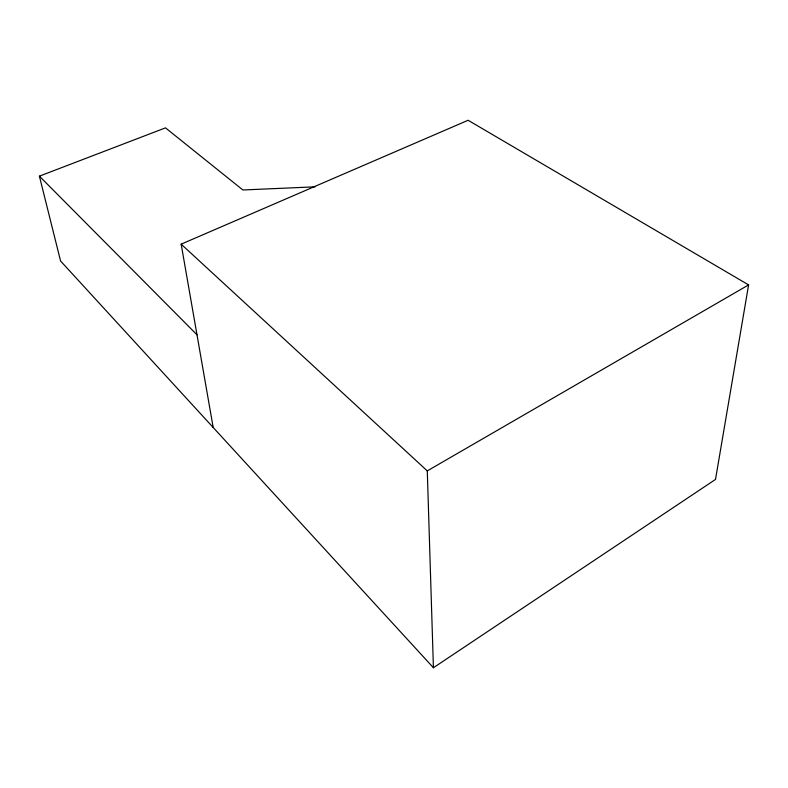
<?xml version="1.0" encoding="UTF-8"?>
<svg xmlns="http://www.w3.org/2000/svg" width="788" height="788" viewBox="0 0 788 788"><rect width="100%" height="100%" fill="white"/><g stroke="black" fill="none" stroke-linecap="round" stroke-linejoin="round"><path stroke-width="1.18" d="M213.184 427.48L181.161 244.162L468.102 120.268L748.6 284.911L715.504 479.429L433.42 667.731L60.578 261.015L39.4 176.157L165.5 127.863L242.891 189.977L315.111 186.835M433.42 667.731L427.283 470.889L748.6 284.911M181.161 244.162L427.283 470.889M39.4 176.157L196.99 334.792"/></g></svg>
